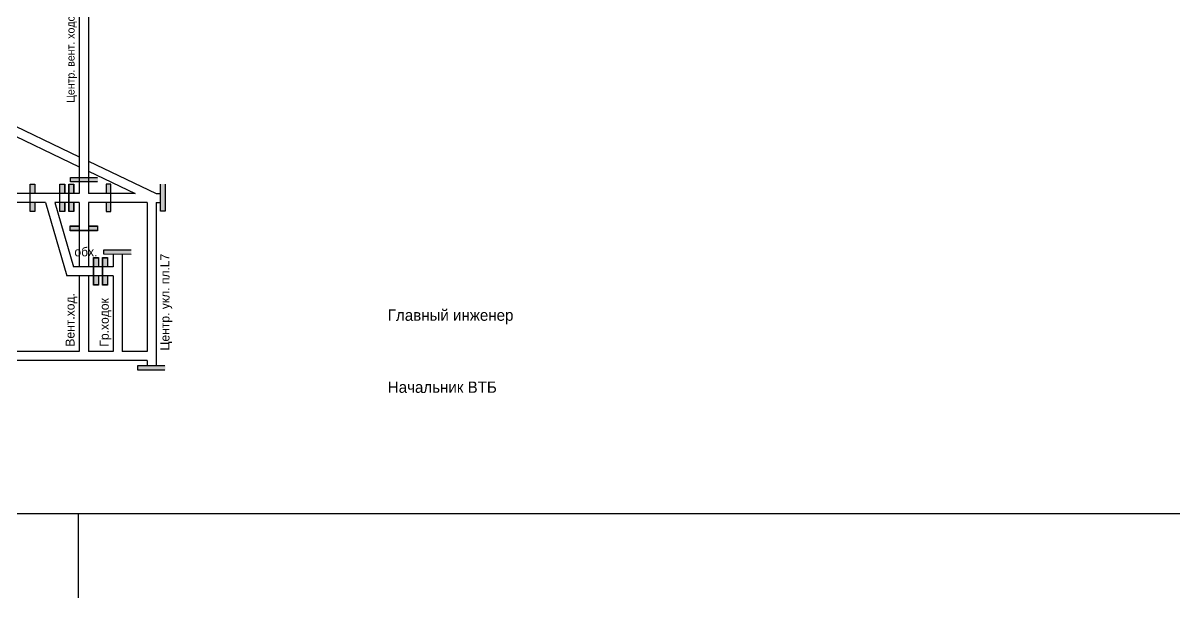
# Model space of a CAD drawing. Header units: millimetres. Extents: x -1405 to 845, y -609 to 518.
# Drawn here: x 71 to 581, y -609 to -354 of the extents above; entities that cross this region are included whole.
import ezdxf

# ---------------------------------------------------------------- set-up
doc = ezdxf.new("R2010")
doc.units = ezdxf.units.MM
doc.layers.add('Двери', color=7, linetype='Continuous')
doc.layers.add('Перемычки', color=7, linetype='Continuous')

msp = doc.modelspace()

# ---------------------------------------------------------------- hatches: boundary and pattern name
at = {"layer": 'Двери'}
h = msp.add_hatch(color=256, dxfattribs=at)
h.paths.add_polyline_path([(76.43, -429.62), (76.43, -425.52), (74.23, -425.52), (74.23, -429.62), (74.33, -429.62), (74.33, -425.62), (76.33, -425.62), (76.33, -429.62)])
h.paths.add_polyline_path([(74.33, -433.62), (74.33, -429.62), (74.23, -429.62), (74.23, -433.62)])
h.paths.add_polyline_path([(76.43, -437.72), (76.43, -433.62), (76.33, -433.62), (76.33, -437.62), (74.33, -437.62), (74.33, -433.62), (74.23, -433.62), (74.23, -437.72)])
h = msp.add_hatch(color=3, dxfattribs=at)
h.paths.add_polyline_path([(76.33, -425.62), (74.33, -425.62), (74.33, -429.62), (76.33, -429.62)])
h.paths.add_polyline_path([(74.33, -437.62), (76.33, -437.62), (76.33, -433.62), (74.33, -433.62)])
h = msp.add_hatch(color=256, dxfattribs=at)
h.paths.add_polyline_path([(89.6, -429.62), (89.6, -425.52), (87.4, -425.52), (87.4, -429.62), (87.5, -429.62), (87.5, -425.62), (89.5, -425.62), (89.5, -429.62)])
h.paths.add_polyline_path([(87.5, -433.62), (87.5, -429.62), (87.4, -429.62), (87.4, -433.62)])
h.paths.add_polyline_path([(89.6, -437.72), (89.6, -433.62), (89.5, -433.62), (89.5, -437.62), (87.5, -437.62), (87.5, -433.62), (87.4, -433.62), (87.4, -437.72)])
h = msp.add_hatch(color=3, dxfattribs=at)
h.paths.add_polyline_path([(89.5, -425.62), (87.5, -425.62), (87.5, -429.62), (89.5, -429.62)])
h.paths.add_polyline_path([(87.5, -437.62), (89.5, -437.62), (89.5, -433.62), (87.5, -433.62)])
h = msp.add_hatch(color=256, dxfattribs=at)
h.paths.add_polyline_path([(93.6, -429.62), (93.6, -425.52), (91.4, -425.52), (91.4, -429.62), (91.5, -429.62), (91.5, -425.62), (93.5, -425.62), (93.5, -429.62)])
h.paths.add_polyline_path([(91.5, -433.62), (91.5, -429.62), (91.4, -429.62), (91.4, -433.62)])
h.paths.add_polyline_path([(93.6, -437.72), (93.6, -433.62), (93.5, -433.62), (93.5, -437.62), (91.5, -437.62), (91.5, -433.62), (91.4, -433.62), (91.4, -437.72)])
h = msp.add_hatch(color=3, dxfattribs=at)
h.paths.add_polyline_path([(93.5, -425.62), (91.5, -425.62), (91.5, -429.62), (93.5, -429.62)])
h.paths.add_polyline_path([(91.5, -437.62), (93.5, -437.62), (93.5, -433.62), (91.5, -433.62)])
h = msp.add_hatch(color=256, dxfattribs=at)
h.paths.add_polyline_path([(107.89, -429.62), (107.89, -425.52), (110.09, -425.52), (110.09, -429.62), (109.99, -429.62), (109.99, -425.62), (107.99, -425.62), (107.99, -429.62)])
h.paths.add_polyline_path([(109.99, -433.62), (109.99, -429.62), (110.09, -429.62), (110.09, -433.62)])
h.paths.add_polyline_path([(107.89, -437.72), (107.89, -433.62), (107.99, -433.62), (107.99, -437.62), (109.99, -437.62), (109.99, -433.62), (110.09, -433.62), (110.09, -437.72)])
h = msp.add_hatch(color=3, dxfattribs=at)
h.paths.add_polyline_path([(107.99, -425.62), (109.99, -425.62), (109.99, -429.62), (107.99, -429.62)])
h.paths.add_polyline_path([(109.99, -437.62), (107.99, -437.62), (107.99, -433.62), (109.99, -433.62)])
h = msp.add_hatch(color=256, dxfattribs=at)
h.paths.add_polyline_path([(96.06, -443.98), (91.96, -443.98), (91.96, -446.18), (96.06, -446.18), (96.06, -446.08), (92.06, -446.08), (92.06, -444.08), (96.06, -444.08)])
h.paths.add_polyline_path([(100.06, -446.08), (96.06, -446.08), (96.06, -446.18), (100.06, -446.18)])
h.paths.add_polyline_path([(104.16, -443.98), (100.06, -443.98), (100.06, -444.08), (104.06, -444.08), (104.06, -446.08), (100.06, -446.08), (100.06, -446.18), (104.16, -446.18)])
h = msp.add_hatch(color=3, dxfattribs=at)
h.paths.add_polyline_path([(92.06, -444.08), (92.06, -446.08), (96.06, -446.08), (96.06, -444.08)])
h.paths.add_polyline_path([(104.06, -446.08), (104.06, -444.08), (100.06, -444.08), (100.06, -446.08)])
h = msp.add_hatch(color=256, dxfattribs=at)
h.paths.add_polyline_path([(104.6, -462.2), (104.6, -458.1), (102.4, -458.1), (102.4, -462.2), (102.5, -462.2), (102.5, -458.2), (104.5, -458.2), (104.5, -462.2)])
h.paths.add_polyline_path([(102.5, -466.2), (102.5, -462.2), (102.4, -462.2), (102.4, -466.2)])
h.paths.add_polyline_path([(104.6, -470.3), (104.6, -466.2), (104.5, -466.2), (104.5, -470.2), (102.5, -470.2), (102.5, -466.2), (102.4, -466.2), (102.4, -470.3)])
h = msp.add_hatch(color=3, dxfattribs=at)
h.paths.add_polyline_path([(104.5, -458.2), (102.5, -458.2), (102.5, -462.2), (104.5, -462.2)])
h.paths.add_polyline_path([(102.5, -470.2), (104.5, -470.2), (104.5, -466.2), (102.5, -466.2)])
h = msp.add_hatch(color=256, dxfattribs=at)
h.paths.add_polyline_path([(108.6, -462.2), (108.6, -458.1), (106.4, -458.1), (106.4, -462.2), (106.5, -462.2), (106.5, -458.2), (108.5, -458.2), (108.5, -462.2)])
h.paths.add_polyline_path([(106.5, -466.2), (106.5, -462.2), (106.4, -462.2), (106.4, -466.2)])
h.paths.add_polyline_path([(108.6, -470.3), (108.6, -466.2), (108.5, -466.2), (108.5, -470.2), (106.5, -470.2), (106.5, -466.2), (106.4, -466.2), (106.4, -470.3)])
h = msp.add_hatch(color=3, dxfattribs=at)
h.paths.add_polyline_path([(108.5, -458.2), (106.5, -458.2), (106.5, -462.2), (108.5, -462.2)])
h.paths.add_polyline_path([(106.5, -470.2), (108.5, -470.2), (108.5, -466.2), (106.5, -466.2)])
at = {"layer": 'Перемычки'}
h = msp.add_hatch(color=256, dxfattribs=at)
h.paths.add_polyline_path([(92.08, -424.64), (96.18, -424.65), (96.18, -424.55), (92.18, -424.54), (92.18, -422.54), (96.18, -422.55), (96.18, -422.45), (92.08, -422.44)])
h.paths.add_polyline_path([(96.18, -424.55), (96.18, -424.65), (104.28, -424.66), (104.28, -422.46), (96.18, -422.45), (96.18, -422.55), (104.18, -422.56), (104.18, -424.56)])
h = msp.add_hatch(color=3, dxfattribs=at)
h.paths.add_polyline_path([(92.18, -422.54), (92.18, -424.54), (96.18, -424.55), (96.18, -422.55)])
h.paths.add_polyline_path([(100.18, -424.55), (100.18, -422.55), (96.18, -422.55), (96.18, -424.55)])
h.paths.add_polyline_path([(100.18, -424.55), (104.18, -424.56), (104.18, -422.56), (100.18, -422.55)])
h = msp.add_hatch(color=256, dxfattribs=at)
h.paths.add_polyline_path([(134.15, -437.68), (134.15, -433.58), (134.05, -433.58), (134.05, -437.58), (132.05, -437.58), (132.05, -433.58), (131.95, -433.58), (131.95, -437.68)])
h.paths.add_polyline_path([(134.05, -433.58), (134.15, -433.58), (134.15, -425.48), (131.95, -425.48), (131.95, -433.58), (132.05, -433.58), (132.05, -425.58), (134.05, -425.58)])
h = msp.add_hatch(color=3, dxfattribs=at)
h.paths.add_polyline_path([(132.05, -437.58), (134.05, -437.58), (134.05, -433.58), (132.05, -433.58)])
h.paths.add_polyline_path([(134.05, -429.58), (132.05, -429.58), (132.05, -433.58), (134.05, -433.58)])
h.paths.add_polyline_path([(134.05, -429.58), (134.05, -425.58), (132.05, -425.58), (132.05, -429.58)])
h = msp.add_hatch(color=256, dxfattribs=at)
h.paths.add_polyline_path([(106.89, -456.72), (110.99, -456.73), (110.99, -456.63), (106.99, -456.62), (106.99, -454.62), (110.99, -454.63), (110.99, -454.53), (106.89, -454.52)])
h.paths.add_polyline_path([(110.99, -456.63), (110.99, -456.73), (119.09, -456.74), (119.09, -454.54), (110.99, -454.53), (110.99, -454.63), (118.99, -454.64), (118.99, -456.64)])
h = msp.add_hatch(color=3, dxfattribs=at)
h.paths.add_polyline_path([(106.99, -454.62), (106.99, -456.62), (110.99, -456.63), (110.99, -454.63)])
h.paths.add_polyline_path([(114.99, -456.64), (114.99, -454.64), (110.99, -454.63), (110.99, -456.63)])
h.paths.add_polyline_path([(114.99, -456.64), (118.99, -456.64), (118.99, -454.64), (114.99, -454.64)])
h = msp.add_hatch(color=256, dxfattribs=at)
h.paths.add_polyline_path([(121.89, -507.96), (125.99, -507.97), (125.99, -507.87), (121.99, -507.86), (122, -505.86), (126, -505.87), (126, -505.77), (121.9, -505.76)])
h.paths.add_polyline_path([(125.99, -507.87), (125.99, -507.97), (134.09, -507.98), (134.1, -505.78), (126, -505.77), (126, -505.87), (134, -505.88), (133.99, -507.88)])
h = msp.add_hatch(color=3, dxfattribs=at)
h.paths.add_polyline_path([(122, -505.86), (121.99, -507.86), (125.99, -507.87), (126, -505.87)])
h.paths.add_polyline_path([(129.99, -507.87), (130, -505.87), (126, -505.87), (125.99, -507.87)])
h.paths.add_polyline_path([(129.99, -507.87), (133.99, -507.88), (134, -505.88), (130, -505.87)])

# ---------------------------------------------------------------- linework, layer by layer
for p, q in [((100.06, -89.11), (100.06, -404.94)), ((96.06, -93.11), (96.06, -404.92)), ((8.5, -371.64), (96.06, -413.4)), ((6.01, -374.89), (96.06, -417.84)), ((96.06, -404.92), (96.06, -429.62)), ((100.06, -404.94), (100.06, -429.62)), ((100.06, -415.31), (130.06, -429.62)), ((100.06, -419.74), (120.77, -429.62)), ((96.06, -429.62), (68.06, -429.62)), ((120.77, -429.62), (100.06, -429.62)), ((130.06, -429.62), (132.06, -429.62)), ((81.06, -433.62), (-166.49, -433.62)), ((81.06, -433.62), (90.5, -466.2)), ((85.23, -433.62), (93.5, -462.2)), ((96.06, -433.62), (85.23, -433.62)), ((96.06, -433.62), (96.06, -462.2)), ((126.06, -433.62), (100.06, -433.62)), ((100.06, -433.62), (100.06, -462.2)), ((126.06, -433.62), (126.05, -499.62)), ((130.06, -433.7), (130.06, -505.87)), ((130.06, -433.7), (132.06, -433.7)), ((111.06, -456.63), (111.06, -462.2)), ((115.06, -456.63), (115.06, -499.62)), ((111.06, -462.2), (93.5, -462.2)), ((111.06, -466.2), (90.5, -466.2)), ((96.06, -466.2), (96.06, -499.62)), ((100.06, -466.2), (100.06, -499.62)), ((111.06, -466.2), (111.06, -499.62)), ((126.05, -503.62), (-141.04, -503.62)), ((96.06, -499.62), (-95.66, -499.62)), ((111.06, -499.62), (100.06, -499.62)), ((126.06, -499.62), (115.06, -499.62)), ((126.05, -503.62), (126.05, -505.87)), ((-1404.51, -571.44), (845.49, -571.44)), ((95.49, -571.44), (95.49, -608.83))]:
    msp.add_line(p, q)
at = {"layer": 'Двери'}
for points in [[(76.43, -433.62), (76.43, -437.72), (74.23, -437.72), (74.23, -425.52), (76.43, -425.52), (76.43, -429.62)], [(76.33, -433.62), (76.33, -437.62), (74.33, -437.62), (74.33, -425.62), (76.33, -425.62), (76.33, -429.62)], [(89.6, -433.62), (89.6, -437.72), (87.4, -437.72), (87.4, -425.52), (89.6, -425.52), (89.6, -429.62)], [(89.5, -433.62), (89.5, -437.62), (87.5, -437.62), (87.5, -425.62), (89.5, -425.62), (89.5, -429.62)], [(93.6, -433.62), (93.6, -437.72), (91.4, -437.72), (91.4, -425.52), (93.6, -425.52), (93.6, -429.62)], [(93.5, -433.62), (93.5, -437.62), (91.5, -437.62), (91.5, -425.62), (93.5, -425.62), (93.5, -429.62)], [(107.89, -433.62), (107.89, -437.72), (110.09, -437.72), (110.09, -425.52), (107.89, -425.52), (107.89, -429.62)], [(107.99, -433.62), (107.99, -437.62), (109.99, -437.62), (109.99, -425.62), (107.99, -425.62), (107.99, -429.62)], [(100.06, -443.98), (104.16, -443.98), (104.16, -446.18), (91.96, -446.18), (91.96, -443.98), (96.06, -443.98)], [(100.06, -444.08), (104.06, -444.08), (104.06, -446.08), (92.06, -446.08), (92.06, -444.08), (96.06, -444.08)], [(104.6, -466.2), (104.6, -470.3), (102.4, -470.3), (102.4, -458.1), (104.6, -458.1), (104.6, -462.2)], [(104.5, -466.2), (104.5, -470.2), (102.5, -470.2), (102.5, -458.2), (104.5, -458.2), (104.5, -462.2)], [(108.6, -466.2), (108.6, -470.3), (106.4, -470.3), (106.4, -458.1), (108.6, -458.1), (108.6, -462.2)], [(108.5, -466.2), (108.5, -470.2), (106.5, -470.2), (106.5, -458.2), (108.5, -458.2), (108.5, -462.2)]]:
    msp.add_lwpolyline(points, dxfattribs=at)
at = {"layer": 'Перемычки'}
for points in [[(104.18, -424.56), (92.18, -424.54), (92.18, -422.54), (104.18, -422.56)], [(134.05, -425.58), (134.05, -437.58), (132.05, -437.58), (132.05, -425.58)], [(118.99, -456.64), (106.99, -456.62), (106.99, -454.62), (118.99, -454.64)], [(133.99, -507.88), (121.99, -507.86), (122, -505.86), (134, -505.88)]]:
    msp.add_lwpolyline(points, dxfattribs=at)

# ---------------------------------------------------------------- texts
for s, height, p in [('Центр. вент. ходок пл. L7', 3.5, (93.96, -389.57)), ('Центр. укл. пл.L7', 4, (135.98, -499.22)), ('Вент.ход.', 4, (93.96, -497.5)), ('Гр.ходок', 4, (109.1, -497.5))]:
    msp.add_text(s, height=height, rotation=90).set_placement(p)
for s, height, p in [('обх.', 4, (93.9, -457.51)), ('Главный инженер', 5, (232.66, -486.06)), ('Начальник ВТБ', 5, (232.66, -517.96))]:
    msp.add_text(s, height=height).set_placement(p)

doc.saveas('drawing.dxf')
